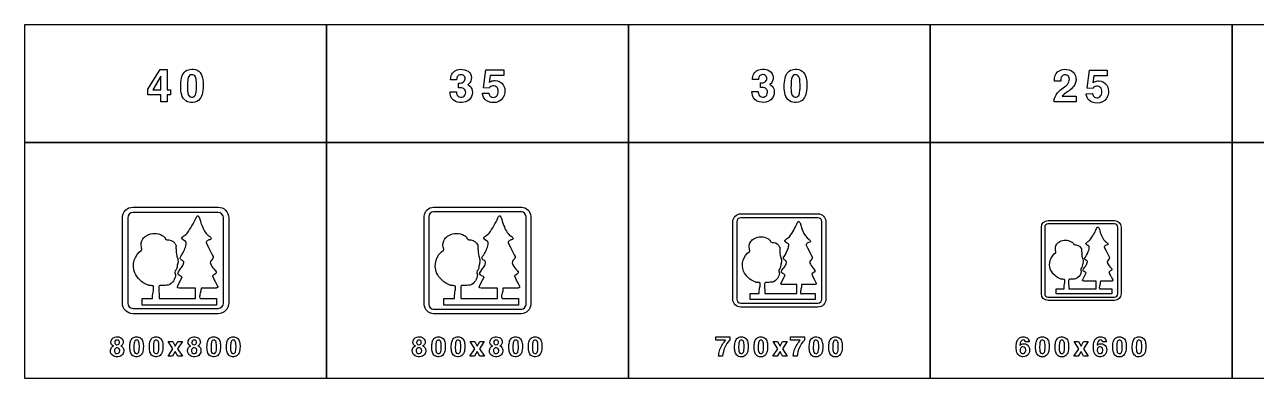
# Model space of a CAD drawing. Extents: x 0 to 18160, y 0 to 2655.
# Drawn here: x 0 to 9262, y 0 to 2655 of the extents above; entities that cross this region are included whole.
import ezdxf

# ---------------------------------------------------------------- set-up
doc = ezdxf.new("R2010")
doc.units = 0
doc.header["$MEASUREMENT"] = 0

msp = doc.modelspace()

# ---------------------------------------------------------------- linework, layer by layer
for points in [[(0, 1770), (2270, 1770), (2270, 2655), (0, 2655)], [(2270, 1770), (4540, 1770), (4540, 2655), (2270, 2655)], [(4540, 1770), (6810, 1770), (6810, 2655), (4540, 2655)], [(6810, 1770), (9080, 1770), (9080, 2655), (6810, 2655)], [(9080, 1770), (11350, 1770), (11350, 2655), (9080, 2655)], [(927.496, 2171.35), (1017.9, 2317.79), (1070.98, 2317.79), (1070.98, 2166.57), (1097.95, 2166.57), (1097.95, 2128.53), (1070.98, 2128.53), (1070.98, 2076.28), (1023.46, 2076.28), (1023.46, 2128.53), (927.496, 2128.53)], [(1023.46, 2269.13), (963.474, 2166.57), (1023.46, 2166.57)], [(0, 0), (2270, 0), (2270, 1770), (0, 1770)], [(2270, 0), (4540, 0), (4540, 1770), (2270, 1770)], [(4540, 0), (6810, 0), (6810, 1770), (4540, 1770)], [(6810, 0), (9080, 0), (9080, 1770), (6810, 1770)], [(9080, 0), (11350, 0), (11350, 1770), (9080, 1770)], [(1115.2, 221.769), (1080.08, 276.319), (1114.84, 276.319), (1133.11, 242.267), (1151.83, 276.319), (1185.98, 276.319), (1150.44, 222.29), (1186.95, 166.272), (1152.4, 166.272), (1132.54, 202.362), (1112.14, 166.272), (1077.99, 166.272)], [(3385.19, 221.769), (3350.07, 276.319), (3384.84, 276.319), (3403.11, 242.267), (3421.83, 276.319), (3455.97, 276.319), (3420.43, 222.29), (3456.95, 166.272), (3422.4, 166.272), (3402.54, 202.362), (3382.14, 166.272), (3347.99, 166.272)], [(5662.41, 221.386), (5627.29, 275.936), (5662.06, 275.936), (5680.33, 241.884), (5699.05, 275.936), (5733.19, 275.936), (5697.65, 221.908), (5734.17, 165.889), (5699.62, 165.889), (5679.76, 201.979), (5659.35, 165.889), (5625.21, 165.889)], [(7925.79, 221.523), (7890.67, 276.072), (7925.43, 276.072), (7943.7, 242.02), (7962.42, 276.072), (7996.57, 276.072), (7961.03, 222.044), (7997.54, 166.025), (7962.99, 166.025), (7943.13, 202.115), (7922.73, 166.025), (7888.58, 166.025)]]:
    msp.add_lwpolyline(points, close=True)
for points in [[(1173.29, 2191.65, -0.0563084), (1179.33, 2254.48, -0.130301), (1201.53, 2298.28, -0.174843), (1243.35, 2319.69, -0.147552), (1296.47, 2313.05, -0.192146), (1333.28, 2269.88, -0.0833996), (1342.52, 2212.85, -0.0545507), (1337.51, 2142.08, -0.116773), (1318.43, 2098, -0.221099), (1263.57, 2070.32, -0.162564), (1212.11, 2082.84, -0.174743), (1180.84, 2128.26, -0.0640867), (1173.37, 2186.95)], [(3199.84, 2150.87), (3246.2, 2150.87, 0.0411845), (3248.26, 2135.66, 0.335066), (3278.75, 2110.39, 0.276505), (3310.74, 2124.92, 0.158203), (3316.31, 2145.65, 0.0878221), (3313.34, 2161.57, 0.217575), (3294.82, 2178.43, 0.0882727), (3273.57, 2181.56), (3262.75, 2181.56), (3262.75, 2216.82, 0.0282129), (3282.34, 2217.42, 0.50028), (3309.32, 2262.91, 0.235001), (3290.79, 2277.96, 0.165496), (3265.12, 2275.67, 0.220849), (3250.9, 2259.12, 0.055705), (3248.02, 2240.92), (3203.2, 2240.92, -0.0488003), (3204.97, 2263.51, -0.30773), (3262.59, 2318.01, -0.146685), (3322.07, 2312.08, -0.469869), (3348.61, 2219.31, -0.0891152), (3336.57, 2207.54), (3332.3, 2204.54, -0.0245333), (3343.48, 2198.14, -0.202429), (3365.75, 2161.45, -0.422325), (3303.08, 2072, -0.154301), (3238.98, 2079.19, -0.287878), (3199.96, 2139.89, -0.0143877)], [(3442.43, 2139.57), (3489.39, 2141.35, 0.0452719), (3495.79, 2125.12, 0.0567733), (3500.53, 2118.25, 0.070207), (3504.95, 2114.77, 0.264984), (3540.97, 2112.87, 0.20748), (3558.38, 2135.98, 0.147389), (3557.24, 2174.01, 0.308532), (3527.86, 2195.42, 0.215743), (3498.08, 2185.19, 0.028781), (3492.71, 2178.95), (3450.09, 2180.96), (3467.91, 2315.64), (3601.95, 2315.64), (3601.95, 2273.77), (3501.51, 2273.77), (3492.55, 2221.76, -0.0211252), (3505.46, 2229.3, -0.121371), (3538.8, 2235.15, -0.244671), (3598.59, 2203.2, -0.173069), (3610.16, 2144.07, -0.256779), (3564.98, 2078.08, -0.199585), (3485.44, 2077.01, -0.245625), (3445.16, 2125.91, -0.0170062)], [(5469.08, 2152.29), (5515.45, 2152.29, 0.0411845), (5517.5, 2137.08, 0.335066), (5547.99, 2111.8, 0.276505), (5579.98, 2126.34, 0.158203), (5585.55, 2147.07, 0.0878221), (5582.59, 2162.99, 0.217575), (5564.07, 2179.85, 0.0882727), (5542.82, 2182.97), (5532, 2182.97), (5532, 2218.24, 0.0282129), (5551.59, 2218.83, 0.50028), (5578.56, 2264.33, 0.235001), (5560.04, 2279.38, 0.165496), (5534.37, 2277.09, 0.220849), (5520.15, 2260.54, 0.055705), (5517.27, 2242.33), (5472.44, 2242.33, -0.0488003), (5474.22, 2264.92, -0.30773), (5531.84, 2319.43, -0.146685), (5591.32, 2313.5, -0.469869), (5617.86, 2220.73, -0.0891152), (5605.81, 2208.96), (5601.55, 2205.96, -0.0245333), (5612.72, 2199.56, -0.202429), (5635, 2162.87, -0.422325), (5572.32, 2073.41, -0.154301), (5508.22, 2080.6, -0.287878), (5469.2, 2141.31, -0.0143877)], [(5711.68, 2191.65, -0.0563084), (5717.72, 2254.48, -0.130301), (5739.91, 2298.28, -0.174843), (5781.74, 2319.69, -0.147552), (5834.86, 2313.05, -0.192146), (5871.67, 2269.88, -0.0833996), (5880.91, 2212.85, -0.0545507), (5875.89, 2142.08, -0.116773), (5856.82, 2098, -0.221099), (5801.96, 2070.32, -0.162564), (5750.5, 2082.84, -0.174743), (5719.22, 2128.26, -0.0640867), (5711.76, 2186.95)], [(7741.06, 2074.79, -0.0640343), (7742.32, 2095.72, -0.161687), (7778.14, 2156.27, -0.0283718), (7819.97, 2188.65, 0.0545111), (7840.86, 2206.58, 0.192461), (7855.83, 2246.12, 0.234238), (7842.24, 2272.5, 0.196223), (7816.93, 2277.28, 0.252425), (7795.01, 2260.1, 0.0856617), (7790.86, 2243.08, 0.0202329), (7790.15, 2231.39), (7743.51, 2231.39, -0.0983795), (7749.55, 2272.7, -0.245047), (7795.72, 2315.83, -0.207102), (7872.69, 2307.49, -0.233443), (7905.15, 2255.16, -0.20961), (7886.99, 2190.98, -0.0785124), (7853.06, 2159.51, 0.0107372), (7817.24, 2133.72, 0.0665092), (7801.37, 2117.68), (7905.86, 2117.68), (7905.86, 2074.79)], [(1224.67, 2161.12, 0.0124589), (1225.19, 2154.8, 0.0668192), (1230.8, 2129.4, 0.615362), (1281.7, 2123.79, 0.0726881), (1287.15, 2136.83, 0.0588562), (1291.85, 2174.11, 0.0389037), (1290.23, 2241.09, 0.084671), (1283.64, 2264.43, 0.156013), (1272.18, 2276.6, 0.143208), (1256.47, 2279.56, 0.172584), (1240.71, 2273.36, 0.132565), (1230.76, 2257.8, 0.0498315), (1226.21, 2236.08, 0.0368731)], [(5763.06, 2161.12, 0.0124589), (5763.57, 2154.8, 0.0668192), (5769.18, 2129.4, 0.615362), (5820.09, 2123.79, 0.0726881), (5825.54, 2136.83, 0.0588562), (5830.24, 2174.11, 0.0389037), (5828.62, 2241.09, 0.084671), (5822.02, 2264.43, 0.156013), (5810.57, 2276.6, 0.143208), (5794.85, 2279.56, 0.172584), (5779.09, 2273.36, 0.132565), (5769.14, 2257.8, 0.0498315), (5764.6, 2236.08, 0.0368731)], [(7981.21, 2136.73), (8028.17, 2138.5, 0.0452719), (8034.56, 2122.27, 0.0567733), (8039.3, 2115.4, 0.070207), (8043.73, 2111.92, 0.264984), (8079.74, 2110.03, 0.20748), (8097.16, 2133.13, 0.147389), (8096.02, 2171.17, 0.308532), (8066.63, 2192.57, 0.215743), (8036.85, 2182.34, 0.028781), (8031.48, 2176.1), (7988.87, 2178.12), (8006.68, 2312.79), (8140.72, 2312.79), (8140.72, 2270.93), (8040.29, 2270.93), (8031.33, 2218.92, -0.0211252), (8044.24, 2226.46, -0.121371), (8077.57, 2232.3, -0.244671), (8137.37, 2200.35, -0.173069), (8148.94, 2141.23, -0.256779), (8103.76, 2075.23, -0.199585), (8024.22, 2074.17, -0.245625), (7983.93, 2123.06, -0.0170062)], [(814.998, 484.997, -0.414213), (734.998, 564.997), (734.998, 1205, -0.414213), (814.998, 1285), (1455, 1285, -0.414213), (1535, 1205), (1535, 564.997, -0.414213), (1455, 484.997)], [(814.998, 524.997), (1455, 524.997, 0.414213), (1495, 564.997), (1495, 1205, 0.414213), (1455, 1245), (814.998, 1245, 0.414213), (774.998, 1205), (774.998, 564.997, 0.414213)], [(1285.59, 674.106), (1285.56, 677.594), (1175.2, 677.594), (1171.42, 677.626, -0.0614866), (1152.88, 679.518, -0.181377), (1149.2, 681.64, -0.185478), (1148.22, 686.056, -0.0904567), (1150.77, 693.778), (1177.99, 746.507, 0.0292813), (1185.51, 762.168), (1163.44, 772.917, -0.468247), (1156.7, 800.185), (1170.7, 819.286, 0.0334317), (1189.49, 846.405, 0.0673764), (1193.99, 860.141, -0.0133999), (1196.09, 867.639, 0.276398), (1192.78, 879.78, 0.10113), (1180.88, 887.646, -0.274546), (1168.46, 905.058), (1176.48, 918.456, 0.073562), (1212.59, 994.931, 0.0703082), (1215.69, 1012.38, 0.0820905), (1215.17, 1021.44, 0.186293), (1209.95, 1028.25), (1193.15, 1039.55, -0.0999254), (1181.83, 1052.74, -0.168521), (1181.66, 1053.93, -0.0988918), (1182.73, 1056.49, -0.0540483), (1184.63, 1058.97, -0.0432222), (1211.41, 1080.37), (1218.54, 1085.51, 0.0224885), (1222.29, 1088.55, 0.0432337), (1289.1, 1204.2), (1294.11, 1215.64, -0.557166), (1305.66, 1217.28, -0.0545015), (1314.33, 1204.22, -0.0534539), (1315.86, 1200.28, 0.0658417), (1317.88, 1195.45, 0.0653654), (1337.84, 1136.23, 0.171955), (1392.2, 1064.01, 0.00635345), (1396.77, 1059.97, -0.136348), (1403.03, 1049.57, -0.165533), (1402.75, 1046.65, -0.136487), (1398.3, 1041.12, 0.159122), (1374.91, 1032.7, 0.0211587), (1367.51, 1025.98, 0.256546), (1366.22, 1017.44), (1377.09, 993.672, 0.0322281), (1380.36, 987.593, -0.0213551), (1382.61, 983.61), (1383.11, 982.591), (1410.84, 926.99), (1417.6, 913.426, -0.308087), (1415.87, 900.679), (1401.93, 885.154, 0.176525), (1395.98, 867.321, 0.0949163), (1398, 860.437), (1401.95, 852.596, 0.0694589), (1433.53, 808.44, 0.00623645), (1435.33, 806.737, -0.241969), (1440.68, 791.009, -0.218739), (1435.33, 783.544), (1412.58, 770.142), (1425.44, 738.413, -0.0442529), (1440.33, 711.882, 0.0131795), (1450.58, 691.195, -0.135295), (1451.92, 685.578, -0.269329), (1448.72, 680.933, -0.0249415), (1444.25, 679.033, -0.0326248), (1442.01, 678.095, -0.0751842), (1434.66, 677.587, 0.00616388), (1432.39, 677.626), (1326.41, 677.626, -0.0752231), (1322.85, 646.834, 0.0652265), (1315.36, 613.406, 0.130973), (1316.19, 607.905, -0.0154251), (1317.23, 604.077, 0.133928), (1318.81, 601.24, 0.124032), (1320.58, 600.321, 0.0788885), (1327.91, 599.912, -0.0100046), (1329.86, 599.957), (1442.49, 599.957), (1442.49, 550.248), (883.264, 550.248), (883.264, 599.957), (962.377, 599.957, -0.0679088), (965.438, 646.557, 0.0768898), (970.094, 665.381), (970.182, 685.772), (970.127, 686.579, 0.0413008), (969.375, 690.1, 0.233094), (965.488, 693.673, 0.0436963), (960.125, 694.779, 0.0575278), (941.977, 696.078, -0.0315523), (935.807, 697.048, -0.00995826), (927.776, 700.175, -0.193064), (827.532, 792.01, -0.340789), (879.52, 962.952, 0.163926), (880.938, 970.186, 0.0542797), (877.619, 984.279, -0.21473), (889.469, 1047.33, -0.0872066), (901.42, 1060.5, -0.0416472), (920.051, 1073.48, -0.269869), (1034.8, 1071.87, -0.031088), (1044.44, 1066.6, -0.0600442), (1050.27, 1061.25, 0.0318616), (1052.83, 1058.9, -0.137326), (1055.71, 1054.51, 0.400109), (1074.23, 1040.12, -0.00687681), (1075.09, 1040.2, -0.0306489), (1084.45, 1040.06, -0.257334), (1137.53, 999.938, -0.0360611), (1138.17, 996.043), (1138.47, 992.477, 0.060952), (1139.36, 962.045, 0.0847608), (1150.04, 901.132, 0.00685151), (1150.96, 899.36, -0.0556635), (1153.59, 872.113, 0.0449472), (1146.24, 842.4, -0.150053), (1139.24, 814.98, 0.424136), (1134.95, 778.453, -0.299575), (1079.67, 699.803, -0.0348761), (1031.35, 696.572), (1020.23, 696.727, 0.425692), (1008.64, 685.019), (1010.65, 599.968), (1285.59, 599.957)], [(3075, 484.997, -0.414213), (3005, 554.997), (3005, 1215, -0.414213), (3075, 1285), (3735, 1285, -0.414213), (3805, 1215), (3805, 554.997, -0.414213), (3735, 484.997)], [(3075, 519.997), (3735, 519.997, 0.414213), (3770, 554.997), (3770, 1215, 0.414213), (3735, 1250), (3075, 1250, 0.414213), (3040, 1215), (3040, 554.997, 0.414213)], [(3555.59, 674.106), (3555.56, 677.594), (3445.2, 677.594), (3441.42, 677.626, -0.0614866), (3422.88, 679.518, -0.181377), (3419.2, 681.64, -0.185478), (3418.22, 686.056, -0.0904567), (3420.77, 693.778), (3447.99, 746.507, 0.0292813), (3455.51, 762.168), (3433.44, 772.917, -0.468247), (3426.7, 800.185), (3440.7, 819.286, 0.0334317), (3459.49, 846.405, 0.0673764), (3463.99, 860.141, -0.0133999), (3466.09, 867.639, 0.276398), (3462.78, 879.78, 0.10113), (3450.88, 887.646, -0.274546), (3438.46, 905.058), (3446.48, 918.456, 0.073562), (3482.59, 994.931, 0.0703082), (3485.69, 1012.38, 0.0820905), (3485.17, 1021.44, 0.186293), (3479.95, 1028.25), (3463.15, 1039.55, -0.0999254), (3451.83, 1052.74, -0.168521), (3451.66, 1053.93, -0.0988918), (3452.73, 1056.49, -0.0540483), (3454.63, 1058.97, -0.0432222), (3481.41, 1080.37), (3488.54, 1085.51, 0.0224885), (3492.29, 1088.55, 0.0432337), (3559.1, 1204.2), (3564.11, 1215.64, -0.557166), (3575.66, 1217.28, -0.0545015), (3584.33, 1204.22, -0.0534539), (3585.86, 1200.28, 0.0658417), (3587.88, 1195.45, 0.0653654), (3607.84, 1136.23, 0.171955), (3662.2, 1064.01, 0.00635345), (3666.77, 1059.97, -0.136348), (3673.03, 1049.57, -0.165533), (3672.75, 1046.65, -0.136487), (3668.3, 1041.12, 0.159122), (3644.91, 1032.7, 0.0211587), (3637.51, 1025.98, 0.256546), (3636.22, 1017.44), (3647.09, 993.672, 0.0322281), (3650.36, 987.593, -0.0213551), (3652.61, 983.61), (3653.11, 982.591), (3680.84, 926.99), (3687.6, 913.426, -0.308087), (3685.87, 900.679), (3671.93, 885.154, 0.176525), (3665.98, 867.321, 0.0949163), (3668, 860.437), (3671.95, 852.596, 0.0694589), (3703.53, 808.44, 0.00623645), (3705.33, 806.737, -0.241969), (3710.68, 791.009, -0.218739), (3705.33, 783.544), (3682.58, 770.142), (3695.44, 738.413, -0.0442529), (3710.33, 711.882, 0.0131795), (3720.58, 691.195, -0.135295), (3721.92, 685.578, -0.269329), (3718.72, 680.933, -0.0249415), (3714.25, 679.033, -0.0326248), (3712.01, 678.095, -0.0751842), (3704.66, 677.587, 0.00616388), (3702.39, 677.626), (3596.41, 677.626, -0.0752231), (3592.85, 646.834, 0.0652265), (3585.36, 613.406, 0.130973), (3586.19, 607.905, -0.0154251), (3587.23, 604.077, 0.133928), (3588.81, 601.24, 0.124032), (3590.58, 600.321, 0.0788885), (3597.91, 599.912, -0.0100046), (3599.86, 599.957), (3712.49, 599.957), (3712.49, 550.248), (3153.26, 550.248), (3153.26, 599.957), (3232.38, 599.957, -0.0679088), (3235.44, 646.557, 0.0768898), (3240.09, 665.381), (3240.18, 685.772), (3240.13, 686.579, 0.0413008), (3239.38, 690.1, 0.233094), (3235.49, 693.673, 0.0436963), (3230.13, 694.779, 0.0575278), (3211.98, 696.078, -0.0315523), (3205.81, 697.048, -0.00995826), (3197.78, 700.175, -0.193064), (3097.53, 792.01, -0.340789), (3149.52, 962.952, 0.163926), (3150.94, 970.186, 0.0542797), (3147.62, 984.279, -0.21473), (3159.47, 1047.33, -0.0872066), (3171.42, 1060.5, -0.0416472), (3190.05, 1073.48, -0.269869), (3304.8, 1071.87, -0.031088), (3314.44, 1066.6, -0.0600442), (3320.27, 1061.25, 0.0318616), (3322.83, 1058.9, -0.137326), (3325.71, 1054.51, 0.400109), (3344.23, 1040.12, -0.00687681), (3345.09, 1040.2, -0.0306489), (3354.45, 1040.06, -0.257334), (3407.53, 999.938, -0.0360611), (3408.17, 996.043), (3408.47, 992.477, 0.060952), (3409.36, 962.045, 0.0847608), (3420.04, 901.132, 0.00685151), (3420.96, 899.36, -0.0556635), (3423.59, 872.113, 0.0449472), (3416.24, 842.4, -0.150053), (3409.24, 814.98, 0.424136), (3404.95, 778.453, -0.299575), (3349.67, 699.803, -0.0348761), (3301.35, 696.572), (3290.23, 696.727, 0.425692), (3278.64, 685.019), (3280.65, 599.968), (3555.59, 599.957)], [(5385, 534.997, -0.414213), (5325, 594.997), (5325, 1175, -0.414213), (5385, 1235), (5965, 1235, -0.414213), (6025, 1175), (6025, 594.997, -0.414213), (5965, 534.997)], [(5385, 564.998), (5965, 564.998, 0.414213), (5995, 594.998), (5995, 1175, 0.414213), (5965, 1205), (5385, 1205, 0.414213), (5355, 1175), (5355, 594.998, 0.414213)], [(5806.77, 700.468), (5806.74, 703.519), (5710.17, 703.519), (5706.87, 703.548, -0.0614866), (5690.64, 705.203, -0.181377), (5687.42, 707.059, -0.185478), (5686.57, 710.924, -0.0904567), (5688.8, 717.681), (5712.61, 763.818, 0.0292813), (5719.2, 777.521), (5699.88, 786.927, -0.468247), (5693.99, 810.787), (5706.24, 827.5, 0.0334317), (5722.68, 851.229, 0.0673764), (5726.61, 863.248, -0.0133999), (5728.45, 869.809, 0.276398), (5725.56, 880.433, 0.10113), (5715.14, 887.315, -0.274546), (5704.28, 902.551), (5711.3, 914.273, 0.073562), (5742.89, 981.19, 0.0703082), (5745.6, 996.461, 0.0820905), (5745.15, 1004.39, 0.186293), (5740.58, 1010.34), (5725.88, 1020.23, -0.0999254), (5715.98, 1031.77, -0.168521), (5715.83, 1032.81, -0.0988918), (5716.77, 1035.05, -0.0540483), (5718.43, 1037.23, -0.0432222), (5741.86, 1055.95), (5748.1, 1060.45, 0.0224885), (5751.38, 1063.1, 0.0432337), (5809.84, 1164.3), (5814.22, 1174.31, -0.557166), (5824.33, 1175.74, -0.0545015), (5831.91, 1164.32, -0.0534539), (5833.25, 1160.87, 0.0658417), (5835.02, 1156.65, 0.0653654), (5852.49, 1104.83, 0.171955), (5900.05, 1041.63, 0.00635345), (5904.05, 1038.1, -0.136348), (5909.52, 1029, -0.165533), (5909.28, 1026.44, -0.136487), (5905.38, 1021.6, 0.159122), (5884.92, 1014.24, 0.0211587), (5878.44, 1008.35, 0.256546), (5877.32, 1000.88), (5886.83, 980.088, 0.0322281), (5889.69, 974.769, -0.0213551), (5891.66, 971.283), (5892.1, 970.392), (5916.36, 921.741), (5922.27, 909.872, -0.308087), (5920.76, 898.719), (5908.57, 885.134, 0.176525), (5903.35, 869.53, 0.0949163), (5905.13, 863.507), (5908.58, 856.646, 0.0694589), (5936.21, 818.01, 0.00623645), (5937.79, 816.52, -0.241969), (5942.47, 802.758, -0.218739), (5937.79, 796.226), (5917.88, 784.499), (5929.13, 756.736, -0.0442529), (5942.17, 733.521, 0.0131795), (5951.13, 715.421, -0.135295), (5952.31, 710.506, -0.269329), (5949.51, 706.441, -0.0249415), (5945.6, 704.778, -0.0326248), (5943.63, 703.958, -0.0751842), (5937.2, 703.514, 0.00616388), (5935.21, 703.548), (5842.48, 703.548, -0.0752231), (5839.36, 676.604, 0.0652265), (5832.82, 647.355, 0.130973), (5833.54, 642.542, -0.0154251), (5834.45, 639.192, 0.133928), (5835.83, 636.71, 0.124032), (5837.38, 635.906, 0.0788885), (5843.79, 635.548, -0.0100046), (5845.5, 635.587), (5944.05, 635.587), (5944.05, 592.092), (5454.73, 592.092), (5454.73, 635.587), (5523.95, 635.587, -0.0679088), (5526.63, 676.362, 0.0768898), (5530.71, 692.833), (5530.78, 710.676), (5530.74, 711.382, 0.0413008), (5530.08, 714.462, 0.233094), (5526.68, 717.589, 0.0436963), (5521.98, 718.556, 0.0575278), (5506.1, 719.693, -0.0315523), (5500.71, 720.542, -0.00995826), (5493.68, 723.278, -0.193064), (5405.97, 803.634, -0.340789), (5451.45, 953.208, 0.163926), (5452.69, 959.537, 0.0542797), (5449.79, 971.868, -0.21473), (5460.16, 1027.04, -0.0872066), (5470.62, 1038.56, -0.0416472), (5486.92, 1049.92, -0.269869), (5587.32, 1048.51, -0.031088), (5595.76, 1043.9, -0.0600442), (5600.86, 1039.22, 0.0318616), (5603.1, 1037.16, -0.137326), (5605.62, 1033.32, 0.400109), (5621.82, 1020.73, -0.00687681), (5622.58, 1020.8, -0.0306489), (5630.77, 1020.68, -0.257334), (5677.21, 985.571, -0.0360611), (5677.78, 982.162), (5678.03, 979.042, 0.060952), (5678.82, 952.414, 0.0847608), (5688.16, 899.115, 0.00685151), (5688.96, 897.565, -0.0556635), (5691.26, 873.724, 0.0449472), (5684.83, 847.725, -0.150053), (5678.71, 823.732, 0.424136), (5674.96, 791.771, -0.299575), (5626.59, 722.952, -0.0348761), (5584.3, 720.125), (5574.57, 720.261, 0.425692), (5564.43, 710.016), (5566.19, 635.597), (5806.77, 635.587)], [(7695, 584.997, -0.414213), (7645, 634.997), (7645, 1135, -0.414213), (7695, 1185), (8195, 1185, -0.414213), (8245, 1135), (8245, 634.997, -0.414213), (8195, 584.997)], [(7695, 609.997), (8195, 609.997, 0.414213), (8220, 634.997), (8220, 1135, 0.414213), (8195, 1160), (7695, 1160, 0.414213), (7670, 1135), (7670, 634.997, 0.414213)], [(8057.94, 726.829), (8057.92, 729.445), (7975.15, 729.445), (7972.31, 729.469, -0.0614866), (7958.41, 730.888, -0.181377), (7955.65, 732.479, -0.185478), (7954.92, 735.791, -0.0904567), (7956.82, 741.583), (7977.24, 781.129, 0.0292813), (7982.88, 792.875), (7966.33, 800.937, -0.468247), (7961.28, 821.388), (7971.78, 835.714, 0.0334317), (7985.87, 856.053, 0.0673764), (7989.24, 866.355, -0.0133999), (7990.82, 871.978, 0.276398), (7988.34, 881.085, 0.10113), (7979.41, 886.983, -0.274546), (7970.1, 900.043), (7976.11, 910.091, 0.073562), (8003.19, 967.448, 0.0703082), (8005.52, 980.538, 0.0820905), (8005.13, 987.333, 0.186293), (8001.21, 992.434), (7988.61, 1000.91, -0.0999254), (7980.12, 1010.8, -0.168521), (7980, 1011.7, -0.0988918), (7980.8, 1013.62, -0.0540483), (7982.22, 1015.48, -0.0432222), (8002.3, 1031.53), (8007.65, 1035.38, 0.0224885), (8010.47, 1037.66, 0.0432337), (8060.58, 1124.4), (8064.33, 1132.98, -0.557166), (8073, 1134.21, -0.0545015), (8079.5, 1124.41, -0.0534539), (8080.64, 1121.46, 0.0658417), (8082.16, 1117.84, 0.0653654), (8097.13, 1073.43, 0.171955), (8137.9, 1019.25, 0.00635345), (8141.32, 1016.23, -0.136348), (8146.02, 1008.42, -0.165533), (8145.81, 1006.24, -0.136487), (8142.47, 1002.09, 0.159122), (8124.93, 995.777, 0.0211587), (8119.38, 990.731, 0.256546), (8118.42, 984.326), (8126.57, 966.504, 0.0322281), (8129.02, 961.944, -0.0213551), (8130.71, 958.957), (8131.08, 958.192), (8151.88, 916.492), (8156.95, 906.318, -0.308087), (8155.65, 896.758), (8145.2, 885.114, 0.176525), (8140.73, 871.74, 0.0949163), (8142.25, 866.577), (8145.21, 860.697, 0.0694589), (8168.89, 827.579, 0.00623645), (8170.24, 826.302, -0.241969), (8174.26, 814.506, -0.218739), (8170.24, 808.907), (8153.19, 798.856), (8162.83, 775.059, -0.0442529), (8174, 755.161, 0.0131795), (8181.69, 739.646, -0.135295), (8182.69, 735.433, -0.269329), (8180.29, 731.949, -0.0249415), (8176.94, 730.524, -0.0326248), (8175.25, 729.82, -0.0751842), (8169.74, 729.44, 0.00616388), (8168.04, 729.469), (8088.55, 729.469, -0.0752231), (8085.88, 706.375, 0.0652265), (8080.27, 681.304, 0.130973), (8080.89, 677.178, -0.0154251), (8081.67, 674.307, 0.133928), (8082.85, 672.179, 0.124032), (8084.19, 671.49, 0.0788885), (8089.68, 671.183, -0.0100046), (8091.15, 671.217), (8175.61, 671.217), (8175.61, 633.935), (7756.2, 633.935), (7756.2, 671.217), (7815.53, 671.217, -0.0679088), (7817.83, 706.167, 0.0768898), (7821.32, 720.285), (7821.39, 735.579), (7821.34, 736.184, 0.0413008), (7820.78, 738.824, 0.233094), (7817.87, 741.504, 0.0436963), (7813.84, 742.334, 0.0575278), (7800.23, 743.308, -0.0315523), (7795.6, 744.035, -0.00995826), (7789.58, 746.381, -0.193064), (7714.4, 815.257, -0.340789), (7753.39, 943.464, 0.163926), (7754.45, 948.889, 0.0542797), (7751.96, 959.458, -0.21473), (7760.85, 1006.74, -0.0872066), (7769.81, 1016.62, -0.0416472), (7783.79, 1026.36, -0.269869), (7869.85, 1025.15, -0.031088), (7877.08, 1021.2, -0.0600442), (7881.45, 1017.19, 0.0318616), (7883.37, 1015.42, -0.137326), (7885.53, 1012.13, 0.400109), (7899.42, 1001.34, -0.00687681), (7900.07, 1001.4, -0.0306489), (7907.09, 1001.29, -0.257334), (7946.89, 971.203, -0.0360611), (7947.38, 968.281), (7947.6, 965.607, 0.060952), (7948.27, 942.783, 0.0847608), (7956.28, 897.098, 0.00685151), (7956.97, 895.769, -0.0556635), (7958.94, 875.334, 0.0449472), (7953.43, 853.049, -0.150053), (7948.18, 832.484, 0.424136), (7944.96, 805.089, -0.299575), (7903.5, 746.101, -0.0348761), (7867.26, 743.678), (7858.92, 743.794, 0.425692), (7850.23, 735.014), (7851.74, 671.225), (8057.94, 671.217)], [(667.968, 242.323, -0.0382282), (664.485, 243.627, -0.270406), (649.106, 267.703, -0.377372), (679.437, 309.622, -0.15371), (717.921, 307.513, -0.416366), (738.324, 258.058, -0.173733), (723.774, 243.674), (722.328, 242.987, -0.0479914), (731.997, 238.034, -0.173856), (743.608, 221.873, -0.440125), (712.542, 164.243, -0.184), (667.115, 168.106, -0.410286), (649.627, 226.897, -0.151435), (664.035, 240.357)], [(677.305, 267.821, 0.0587981), (678.182, 263.887, 0.18403), (685.267, 254.717, 0.217144), (702.684, 253.485, 0.192437), (710.883, 260.57, 0.157808), (712.542, 273.982, 0.166677), (707.968, 282.821, 0.173614), (695.954, 287.323, 0.2359), (681.001, 280.902, 0.184791)], [(791.138, 234.257, -0.0563084), (794.763, 271.959, -0.130301), (808.081, 298.238, -0.174843), (833.176, 311.082, -0.147552), (865.048, 307.101, -0.192146), (887.133, 281.2, -0.0833996), (892.678, 246.982, -0.0545507), (889.668, 204.518, -0.116773), (878.223, 178.073, -0.221099), (845.308, 161.461, -0.162564), (814.432, 168.973, -0.174743), (795.664, 196.224, -0.0640867), (791.185, 231.437)], [(821.967, 215.94, 0.0124589), (822.275, 212.148, 0.0668192), (825.64, 196.911, 0.615362), (856.185, 193.547, 0.0726881), (859.455, 201.366, 0.0588562), (862.275, 223.736, 0.0389037), (861.304, 263.926, 0.084671), (857.346, 277.93, 0.156013), (850.474, 285.229, 0.143208), (841.043, 287.006, 0.172584), (831.588, 283.286, 0.132565), (825.616, 273.949, 0.0498315), (822.891, 260.916, 0.0368731)], [(937.884, 234.248, -0.0563084), (941.51, 271.95, -0.130301), (954.827, 298.229, -0.174843), (979.922, 311.073, -0.147552), (1011.79, 307.092, -0.192146), (1033.88, 281.192, -0.0833996), (1039.42, 246.974, -0.0545507), (1036.41, 204.509, -0.116773), (1024.97, 178.064, -0.221099), (992.055, 161.452, -0.162564), (961.178, 168.964, -0.174743), (942.41, 196.215, -0.0640867), (937.931, 231.428)], [(968.713, 215.931, 0.0124589), (969.021, 212.139, 0.0668192), (972.386, 196.902, 0.615362), (1002.93, 193.538, 0.0726881), (1006.2, 201.357, 0.0588562), (1009.02, 223.727, 0.0389037), (1008.05, 263.917, 0.084671), (1004.09, 277.921, 0.156013), (997.22, 285.22, 0.143208), (987.789, 286.997, 0.172584), (978.334, 283.277, 0.132565), (972.363, 273.94, 0.0498315), (969.637, 260.907, 0.0368731)], [(1248.01, 242.296, -0.0382282), (1244.53, 243.599, -0.270406), (1229.15, 267.675, -0.377372), (1259.48, 309.594, -0.15371), (1297.96, 307.485, -0.416366), (1318.36, 258.03, -0.173733), (1303.82, 243.646), (1302.37, 242.959, -0.0479914), (1312.04, 238.007, -0.173856), (1323.65, 221.845, -0.440125), (1292.58, 164.215, -0.184), (1247.16, 168.078, -0.410286), (1229.67, 226.869, -0.151435), (1244.08, 240.329)], [(1257.35, 267.793, 0.0587981), (1258.22, 263.86, 0.18403), (1265.31, 254.689, 0.217144), (1282.73, 253.457, 0.192437), (1290.92, 260.542, 0.157808), (1292.58, 273.954, 0.166677), (1288.01, 282.793, 0.173614), (1276, 287.296, 0.2359), (1261.04, 280.874, 0.184791)], [(1371.18, 234.284, -0.0563084), (1374.8, 271.986, -0.130301), (1388.12, 298.265, -0.174843), (1413.22, 311.109, -0.147552), (1445.09, 307.128, -0.192146), (1467.17, 281.227, -0.0833996), (1472.72, 247.01, -0.0545507), (1469.71, 204.545, -0.116773), (1458.26, 178.1, -0.221099), (1425.35, 161.488, -0.162564), (1394.47, 169, -0.174743), (1375.71, 196.251, -0.0640867), (1371.23, 231.464)], [(1402.01, 215.967, 0.0124589), (1402.32, 212.175, 0.0668192), (1405.68, 196.938, 0.615362), (1436.23, 193.574, 0.0726881), (1439.5, 201.393, 0.0588562), (1442.32, 223.763, 0.0389037), (1441.34, 263.953, 0.084671), (1437.39, 277.957, 0.156013), (1430.52, 285.256, 0.143208), (1421.08, 287.033, 0.172584), (1411.63, 283.313, 0.132565), (1405.66, 273.976, 0.0498315), (1402.93, 260.943, 0.0368731)], [(1517.93, 234.312, -0.0563084), (1521.55, 272.013, -0.130301), (1534.87, 298.293, -0.174843), (1559.96, 311.136, -0.147552), (1591.84, 307.155, -0.192146), (1613.92, 281.255, -0.0833996), (1619.47, 247.037, -0.0545507), (1616.46, 204.572, -0.116773), (1605.01, 178.127, -0.221099), (1572.1, 161.516, -0.162564), (1541.22, 169.027, -0.174743), (1522.45, 196.279, -0.0640867), (1517.97, 231.492)], [(1548.75, 215.994, 0.0124589), (1549.06, 212.203, 0.0668192), (1552.43, 196.966, 0.615362), (1582.97, 193.601, 0.0726881), (1586.24, 201.421, 0.0588562), (1589.06, 223.79, 0.0389037), (1588.09, 263.98, 0.084671), (1584.13, 277.985, 0.156013), (1577.26, 285.283, 0.143208), (1567.83, 287.06, 0.172584), (1558.38, 283.34, 0.132565), (1552.4, 274.004, 0.0498315), (1549.68, 260.97, 0.0368731)], [(2937.96, 242.323, -0.0382282), (2934.48, 243.627, -0.270406), (2919.1, 267.703, -0.377372), (2949.43, 309.622, -0.15371), (2987.91, 307.513, -0.416366), (3008.32, 258.058, -0.173733), (2993.77, 243.674), (2992.32, 242.987, -0.0479914), (3001.99, 238.034, -0.173856), (3013.6, 221.873, -0.440125), (2982.54, 164.243, -0.184), (2937.11, 168.105, -0.410286), (2919.62, 226.897, -0.151435), (2934.03, 240.357)], [(2947.3, 267.821, 0.0587981), (2948.18, 263.887, 0.18403), (2955.26, 254.717, 0.217144), (2972.68, 253.485, 0.192437), (2980.88, 260.57, 0.157808), (2982.54, 273.982, 0.166677), (2977.96, 282.821, 0.173614), (2965.95, 287.323, 0.2359), (2951, 280.902, 0.184791)], [(3061.13, 234.257, -0.0563084), (3064.76, 271.959, -0.130301), (3078.07, 298.238, -0.174843), (3103.17, 311.082, -0.147552), (3135.04, 307.101, -0.192146), (3157.13, 281.201, -0.0833996), (3162.67, 246.983, -0.0545507), (3159.66, 204.518, -0.116773), (3148.22, 178.073, -0.221099), (3115.3, 161.461, -0.162564), (3084.43, 168.973, -0.174743), (3065.66, 196.224, -0.0640867), (3061.18, 231.438)], [(3091.96, 215.94, 0.0124589), (3092.27, 212.148, 0.0668192), (3095.63, 196.911, 0.615362), (3126.18, 193.547, 0.0726881), (3129.45, 201.366, 0.0588562), (3132.27, 223.736, 0.0389037), (3131.3, 263.926, 0.084671), (3127.34, 277.93, 0.156013), (3120.47, 285.229, 0.143208), (3111.04, 287.006, 0.172584), (3101.58, 283.286, 0.132565), (3095.61, 273.949, 0.0498315), (3092.89, 260.916, 0.0368731)], [(3207.88, 234.248, -0.0563084), (3211.5, 271.95, -0.130301), (3224.82, 298.23, -0.174843), (3249.92, 311.073, -0.147552), (3281.79, 307.092, -0.192146), (3303.87, 281.192, -0.0833996), (3309.42, 246.974, -0.0545507), (3306.41, 204.509, -0.116773), (3294.96, 178.064, -0.221099), (3262.05, 161.452, -0.162564), (3231.17, 168.964, -0.174743), (3212.4, 196.215, -0.0640867), (3207.93, 231.429)], [(3238.71, 215.931, 0.0124589), (3239.02, 212.139, 0.0668192), (3242.38, 196.902, 0.615362), (3272.93, 193.538, 0.0726881), (3276.2, 201.357, 0.0588562), (3279.02, 223.727, 0.0389037), (3278.04, 263.917, 0.084671), (3274.09, 277.921, 0.156013), (3267.21, 285.22, 0.143208), (3257.78, 286.997, 0.172584), (3248.33, 283.277, 0.132565), (3242.36, 273.94, 0.0498315), (3239.63, 260.907, 0.0368731)], [(3518, 242.296, -0.0382282), (3514.52, 243.599, -0.270406), (3499.14, 267.675, -0.377372), (3529.47, 309.594, -0.15371), (3567.96, 307.485, -0.416366), (3588.36, 258.03, -0.173733), (3573.81, 243.646), (3572.36, 242.959, -0.0479914), (3582.03, 238.007, -0.173856), (3593.64, 221.845, -0.440125), (3562.58, 164.215, -0.184), (3517.15, 168.078, -0.410286), (3499.66, 226.869, -0.151435), (3514.07, 240.329)], [(3527.34, 267.793, 0.0587981), (3528.22, 263.86, 0.18403), (3535.3, 254.689, 0.217144), (3552.72, 253.457, 0.192437), (3560.92, 260.542, 0.157808), (3562.58, 273.955, 0.166677), (3558, 282.793, 0.173614), (3545.99, 287.296, 0.2359), (3531.04, 280.874, 0.184791)], [(3641.17, 234.284, -0.0563084), (3644.8, 271.986, -0.130301), (3658.12, 298.265, -0.174843), (3683.21, 311.109, -0.147552), (3715.08, 307.128, -0.192146), (3737.17, 281.228, -0.0833996), (3742.71, 247.01, -0.0545507), (3739.7, 204.545, -0.116773), (3728.26, 178.1, -0.221099), (3695.34, 161.488, -0.162564), (3664.47, 169, -0.174743), (3645.7, 196.251, -0.0640867), (3641.22, 231.464)], [(3672, 215.967, 0.0124589), (3672.31, 212.175, 0.0668192), (3675.68, 196.938, 0.615362), (3706.22, 193.574, 0.0726881), (3709.49, 201.393, 0.0588562), (3712.31, 223.763, 0.0389037), (3711.34, 263.953, 0.084671), (3707.38, 277.957, 0.156013), (3700.51, 285.256, 0.143208), (3691.08, 287.033, 0.172584), (3681.62, 283.313, 0.132565), (3675.65, 273.976, 0.0498315), (3672.93, 260.943, 0.0368731)], [(3787.92, 234.312, -0.0563084), (3791.54, 272.013, -0.130301), (3804.86, 298.293, -0.174843), (3829.96, 311.136, -0.147552), (3861.83, 307.155, -0.192146), (3883.91, 281.255, -0.0833996), (3889.46, 247.037, -0.0545507), (3886.45, 204.572, -0.116773), (3875, 178.127, -0.221099), (3842.09, 161.516, -0.162564), (3811.21, 169.027, -0.174743), (3792.45, 196.279, -0.0640867), (3787.97, 231.492)], [(3818.75, 215.994, 0.0124589), (3819.06, 212.203, 0.0668192), (3822.42, 196.966, 0.615362), (3852.97, 193.601, 0.0726881), (3856.24, 201.421, 0.0588562), (3859.06, 223.79, 0.0389037), (3858.09, 263.98, 0.084671), (3854.13, 277.985, 0.156013), (3847.26, 285.283, 0.143208), (3837.82, 287.061, 0.172584), (3828.37, 283.34, 0.132565), (3822.4, 274.004, 0.0498315), (3819.67, 260.97, 0.0368731)], [(5197.97, 311.538), (5301.72, 311.538), (5301.72, 287.746, 0.17337), (5248.52, 165.709), (5218.19, 165.709, -0.0554097), (5224.99, 205.329, -0.10295), (5266.79, 281.111), (5270.2, 285.353), (5197.97, 285.353)], [(5338.35, 233.875, -0.0563084), (5341.98, 271.576, -0.130301), (5355.29, 297.856, -0.174843), (5380.39, 310.699, -0.147552), (5412.26, 306.718, -0.192146), (5434.35, 280.818, -0.0833996), (5439.89, 246.6, -0.0545507), (5436.88, 204.135, -0.116773), (5425.44, 177.69, -0.221099), (5392.52, 161.079, -0.162564), (5361.65, 168.59, -0.174743), (5342.88, 195.842, -0.0640867), (5338.4, 231.055)], [(5369.18, 215.557, 0.0124589), (5369.49, 211.766, 0.0668192), (5372.85, 196.529, 0.615362), (5403.4, 193.164, 0.0726881), (5406.67, 200.984, 0.0588562), (5409.49, 223.353, 0.0389037), (5408.52, 263.543, 0.084671), (5404.56, 277.548, 0.156013), (5397.69, 284.846, 0.143208), (5388.26, 286.624, 0.172584), (5378.8, 282.903, 0.132565), (5372.83, 273.567, 0.0498315), (5370.1, 260.533, 0.0368731)], [(5485.1, 233.866, -0.0563084), (5488.72, 271.567, -0.130301), (5502.04, 297.847, -0.174843), (5527.14, 310.69, -0.147552), (5559.01, 306.709, -0.192146), (5581.09, 280.809, -0.0833996), (5586.64, 246.591, -0.0545507), (5583.63, 204.126, -0.116773), (5572.18, 177.681, -0.221099), (5539.27, 161.07, -0.162564), (5508.39, 168.581, -0.174743), (5489.62, 195.833, -0.0640867), (5485.14, 231.046)], [(5515.93, 215.548, 0.0124589), (5516.23, 211.757, 0.0668192), (5519.6, 196.52, 0.615362), (5550.14, 193.155, 0.0726881), (5553.41, 200.975, 0.0588562), (5556.23, 223.344, 0.0389037), (5555.26, 263.534, 0.084671), (5551.31, 277.539, 0.156013), (5544.43, 284.837, 0.143208), (5535, 286.615, 0.172584), (5525.55, 282.894, 0.132565), (5519.58, 273.558, 0.0498315), (5516.85, 260.524, 0.0368731)], [(5759.16, 311.51), (5862.9, 311.51), (5862.9, 287.719, 0.17337), (5809.7, 165.681), (5779.37, 165.681, -0.0554097), (5786.17, 205.302, -0.10295), (5827.97, 281.084), (5831.39, 285.325), (5759.16, 285.325)], [(5899.54, 233.902, -0.0563084), (5903.16, 271.603, -0.130301), (5916.48, 297.883, -0.174843), (5941.57, 310.726, -0.147552), (5973.45, 306.745, -0.192146), (5995.53, 280.845, -0.0833996), (6001.08, 246.627, -0.0545507), (5998.07, 204.162, -0.116773), (5986.62, 177.717, -0.221099), (5953.71, 161.106, -0.162564), (5922.83, 168.617, -0.174743), (5904.06, 195.869, -0.0640867), (5899.58, 231.082)], [(5930.36, 215.584, 0.0124589), (5930.67, 211.793, 0.0668192), (5934.04, 196.556, 0.615362), (5964.58, 193.191, 0.0726881), (5967.85, 201.011, 0.0588562), (5970.67, 223.38, 0.0389037), (5969.7, 263.57, 0.084671), (5965.74, 277.575, 0.156013), (5958.87, 284.873, 0.143208), (5949.44, 286.65, 0.172584), (5939.99, 282.93, 0.132565), (5934.01, 273.594, 0.0498315), (5931.29, 260.56, 0.0368731)], [(6046.28, 233.929, -0.0563084), (6049.91, 271.63, -0.130301), (6063.22, 297.91, -0.174843), (6088.32, 310.754, -0.147552), (6120.19, 306.773, -0.192146), (6142.28, 280.872, -0.0833996), (6147.82, 246.654, -0.0545507), (6144.81, 204.19, -0.116773), (6133.37, 177.744, -0.221099), (6100.45, 161.133, -0.162564), (6069.58, 168.645, -0.174743), (6050.81, 195.896, -0.0640867), (6046.33, 231.109)], [(6077.11, 215.612, 0.0124589), (6077.42, 211.82, 0.0668192), (6080.78, 196.583, 0.615362), (6111.33, 193.218, 0.0726881), (6114.6, 201.038, 0.0588562), (6117.42, 223.408, 0.0389037), (6116.45, 263.597, 0.084671), (6112.49, 277.602, 0.156013), (6105.62, 284.901, 0.143208), (6096.19, 286.678, 0.172584), (6086.73, 282.957, 0.132565), (6080.76, 273.621, 0.0498315), (6078.04, 260.588, 0.0368731)], [(7553.86, 273.902), (7525.61, 273.902, 0.0333099), (7523.62, 279.233, 0.308433), (7507.89, 287.93, 0.256298), (7491.16, 277.717, 0.0718547), (7486.8, 266.674, 0.0422837), (7483.79, 247.859, -0.0343264), (7495.07, 255.821, -0.198215), (7524.83, 258.546, -0.294049), (7555.09, 226.603, -0.195966), (7547.53, 181.769, -0.251599), (7509.24, 161.911, -0.162734), (7477.67, 171.224, -0.142524), (7461.25, 194.636, -0.0867955), (7455.85, 229.162, -0.0561633), (7459.19, 267.835, -0.143087), (7476.02, 299.778, -0.165016), (7500.4, 311.366, -0.137094), (7531.63, 307.598, -0.238813), (7552.18, 282.1, -0.0169871)], [(7601.73, 234.02, -0.0563084), (7605.35, 271.722, -0.130301), (7618.67, 298.001, -0.174843), (7643.77, 310.845, -0.147552), (7675.64, 306.864, -0.192146), (7697.72, 280.963, -0.0833996), (7703.27, 246.745, -0.0545507), (7700.26, 204.281, -0.116773), (7688.81, 177.835, -0.221099), (7655.9, 161.224, -0.162564), (7625.02, 168.736, -0.174743), (7606.25, 195.987, -0.0640867), (7601.78, 231.2)], [(7632.56, 215.703, 0.0124589), (7632.86, 211.911, 0.0668192), (7636.23, 196.674, 0.615362), (7666.78, 193.309, 0.0726881), (7670.05, 201.129, 0.0588562), (7672.86, 223.499, 0.0389037), (7671.89, 263.688, 0.084671), (7667.94, 277.693, 0.156013), (7661.06, 284.992, 0.143208), (7651.63, 286.769, 0.172584), (7642.18, 283.049, 0.132565), (7636.21, 273.712, 0.0498315), (7633.48, 260.679, 0.0368731)], [(7748.47, 234.02, -0.0563084), (7752.1, 271.722, -0.130301), (7765.42, 298.001, -0.174843), (7790.51, 310.845, -0.147552), (7822.38, 306.864, -0.192146), (7844.47, 280.963, -0.0833996), (7850.01, 246.745, -0.0545507), (7847, 204.281, -0.116773), (7835.56, 177.835, -0.221099), (7802.64, 161.224, -0.162564), (7771.77, 168.736, -0.174743), (7753, 195.987, -0.0640867), (7748.52, 231.2)], [(7779.3, 215.703, 0.0124589), (7779.61, 211.911, 0.0668192), (7782.98, 196.674, 0.615362), (7813.52, 193.309, 0.0726881), (7816.79, 201.129, 0.0588562), (7819.61, 223.499, 0.0389037), (7818.64, 263.688, 0.084671), (7814.68, 277.693, 0.156013), (7807.81, 284.992, 0.143208), (7798.38, 286.769, 0.172584), (7788.92, 283.049, 0.132565), (7782.95, 273.712, 0.0498315), (7780.23, 260.679, 0.0368731)], [(8133.77, 273.892), (8105.52, 273.892, 0.0333099), (8103.53, 279.224, 0.308433), (8087.8, 287.921, 0.256298), (8071.07, 277.707, 0.0718547), (8066.71, 266.665, 0.0422837), (8063.7, 247.849, -0.0343264), (8074.98, 255.812, -0.198215), (8104.74, 258.537, -0.294049), (8135, 226.593, -0.195966), (8127.44, 181.759, -0.251599), (8089.15, 161.902, -0.162734), (8057.58, 171.214, -0.142524), (8041.16, 194.627, -0.0867955), (8035.76, 229.153, -0.0561633), (8039.1, 267.826, -0.143087), (8055.93, 299.769, -0.165016), (8080.31, 311.357, -0.137094), (8111.54, 307.589, -0.238813), (8132.09, 282.091, -0.0169871)], [(8181.64, 234.038, -0.0563084), (8185.26, 271.739, -0.130301), (8198.58, 298.019, -0.174843), (8223.68, 310.863, -0.147552), (8255.55, 306.882, -0.192146), (8277.63, 280.981, -0.0833996), (8283.18, 246.763, -0.0545507), (8280.17, 204.299, -0.116773), (8268.72, 177.853, -0.221099), (8235.81, 161.242, -0.162564), (8204.93, 168.754, -0.174743), (8186.16, 196.005, -0.0640867), (8181.69, 231.218)], [(8212.47, 215.72, 0.0124589), (8212.78, 211.929, 0.0668192), (8216.14, 196.692, 0.615362), (8246.69, 193.327, 0.0726881), (8249.96, 201.147, 0.0588562), (8252.78, 223.517, 0.0389037), (8251.8, 263.706, 0.084671), (8247.85, 277.711, 0.156013), (8240.97, 285.01, 0.143208), (8231.54, 286.787, 0.172584), (8222.09, 283.066, 0.132565), (8216.12, 273.73, 0.0498315), (8213.39, 260.697, 0.0368731)], [(8328.38, 234.065, -0.0563084), (8332.01, 271.767, -0.130301), (8345.33, 298.046, -0.174843), (8370.42, 310.89, -0.147552), (8402.29, 306.909, -0.192146), (8424.38, 281.008, -0.0833996), (8429.92, 246.79, -0.0545507), (8426.92, 204.326, -0.116773), (8415.47, 177.881, -0.221099), (8382.55, 161.269, -0.162564), (8351.68, 168.781, -0.174743), (8332.91, 196.032, -0.0640867), (8328.43, 231.245)], [(8359.21, 215.748, 0.0124589), (8359.52, 211.956, 0.0668192), (8362.89, 196.719, 0.615362), (8393.43, 193.354, 0.0726881), (8396.7, 201.174, 0.0588562), (8399.52, 223.544, 0.0389037), (8398.55, 263.734, 0.084671), (8394.59, 277.738, 0.156013), (8387.72, 285.037, 0.143208), (8378.29, 286.814, 0.172584), (8368.84, 283.094, 0.132565), (8362.86, 273.757, 0.0498315), (8360.14, 260.724, 0.0368731)], [(674.84, 207.087, 0.0490068), (675.765, 200.38, 0.121824), (679.864, 191.992, 0.229649), (696.878, 185.641, 0.256774), (712.873, 195.57, 0.178638), (714.674, 215.12, 0.196143), (706.475, 226.186, 0.197496), (689.082, 228.271, 0.222887), (677.163, 219.006, 0.124888)], [(1254.88, 207.059, 0.0490068), (1255.81, 200.353, 0.121824), (1259.91, 191.964, 0.229649), (1276.92, 185.613, 0.256774), (1292.91, 195.542, 0.178638), (1294.72, 215.092, 0.196143), (1286.52, 226.158, 0.197496), (1269.12, 228.244, 0.222887), (1257.2, 218.978, 0.124888)], [(2944.83, 207.087, 0.0490068), (2945.76, 200.38, 0.121824), (2949.86, 191.992, 0.229649), (2966.87, 185.641, 0.256774), (2982.87, 195.57, 0.178638), (2984.67, 215.12, 0.196143), (2976.47, 226.186, 0.197496), (2959.08, 228.271, 0.222887), (2947.16, 219.006, 0.124888)], [(3524.88, 207.059, 0.0490068), (3525.8, 200.353, 0.121824), (3529.9, 191.964, 0.229649), (3546.91, 185.613, 0.256774), (3562.91, 195.542, 0.178638), (3564.71, 215.092, 0.196143), (3556.51, 226.158, 0.197496), (3539.12, 228.244, 0.222887), (3527.2, 218.978, 0.124888)], [(7485.38, 212.101, 0.0641861), (7486.63, 201.84, 0.139351), (7492.27, 191.745, 0.240104), (7510.16, 186.129, 0.267924), (7524.24, 196.248, 0.140614), (7527.13, 216.603, 0.112774), (7523.2, 227.693, 0.271024), (7505.59, 236.271, 0.294594), (7487.58, 224.423, 0.0908659)], [(8065.29, 212.091, 0.0641861), (8066.54, 201.831, 0.139351), (8072.18, 191.736, 0.240104), (8090.07, 186.12, 0.267924), (8104.15, 196.238, 0.140614), (8107.04, 216.594, 0.112774), (8103.11, 227.684, 0.271024), (8085.5, 236.262, 0.294594), (8067.49, 224.413, 0.0908659)]]:
    msp.add_lwpolyline(points, format="xyb", close=True)

doc.saveas('drawing.dxf')
